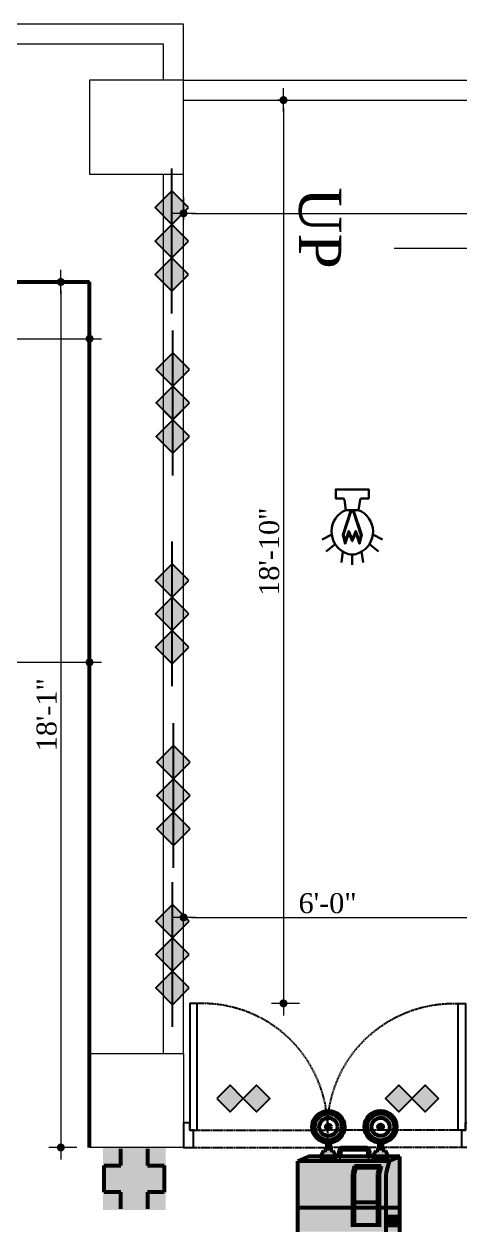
# Model space of a CAD drawing. Header units: inches. Extents: x -250485 to 735580, y -140410 to 288049.
# Drawn here: x 35336.7 to 35445.6, y 21577.5 to 21879.6 of the extents above; entities that cross this region are included whole.
import ezdxf

# ---------------------------------------------------------------- set-up
doc = ezdxf.new("R2010")
doc.units = ezdxf.units.IN
doc.header["$MEASUREMENT"] = 0
doc.header["$PDMODE"] = 35
doc.linetypes.add('CONTINOUS', pattern=[0])
doc.linetypes.add('DASH', pattern=[0.35, 0.25, -0.1])
doc.layers.get('0').update_dxf_attribs({"lineweight": 0})
doc.layers.get('Defpoints').update_dxf_attribs({"lineweight": 0})
doc.layers.add('bp door', color=40, linetype='Continuous')
doc.layers.add('fire rated wall', color=7, linetype='Continuous')
for name, color, linetype, lineweight in [('COLUMN-2', 102, 'Continuous', 0), ('DIM 01', 250, 'Continuous', 9), ('DIM_WORKING', 7, 'Continuous', 0), ('Emergency Light', 251, 'Continuous', 15), ('Layer1', 134, 'Continuous', 0), ('SYMBLE', 86, 'Continuous', 0), ('wall', 7, 'Continuous', 0), ('WALL (I)', 7, 'Continuous', 0)]:
    doc.layers.add(name, color=color, linetype=linetype, lineweight=lineweight)
doc.styles.add('ARCH', font='times.ttf')
doc.styles.add('REG', font='times.ttf')
doc.dimstyles.new('Dim-Pres', dxfattribs={"dimtxt": 5.5, "dimasz": 2, "dimexe": 1.5, "dimexo": 1.5, "dimgap": 1, "dimtad": 3, "dimdec": 0, "dimzin": 3, "dimdsep": 46, "dimlunit": 4, "dimtxsty": 'REG', "dimblk": 'point', "dimcen": 2, "dimclrd": 256, "dimclre": 256, "dimclrt": 7, "dimadec": 0, "dimazin": 0, "dimtfac": 0.75, "dimtdec": 0, "dimtmove": 1, "dimatfit": 3, "dimldrblk": 'point', "dimfxl": 0, "dimtolj": 1, "dimtzin": 0, "dimlwd": -1, "dimlwe": -1, "dimarcsym": 1})

# ---------------------------------------------------------------- blocks, each defined once
blk = doc.blocks.new('dot')
at = {"color": 4}
for p, q in [((-1.5, 0), (1.5, 0)), ((0, 1.5), (0, -1.5))]:
    blk.add_line(p, q, dxfattribs=at)
at = {"color": 6, "const_width": 0.5}
blk.add_lwpolyline([(-0.25, 0, 1), (0.25, 0, 1)], format="xyb", close=True, dxfattribs=at)
blk = doc.blocks.new('point')
blk.add_blockref('dot', (0, 0))
blk = doc.blocks.new('*D568')
at = {"layer": 'Defpoints', "color": 0, "ltscale": 30, "transparency": 16777216}
for p in [(35448.57, 21656.13), (35376.57, 21598.59), (35448.57, 21598.59)]:
    blk.add_point(p, dxfattribs=at)
at = {"layer": 'Layer1', "ltscale": 30, "transparency": 16777216}
for p, q in [((35376.57, 21652.13), (35376.57, 21657.63)), ((35448.57, 21652.13), (35448.57, 21657.63)), ((35378.57, 21656.13), (35446.57, 21656.13))]:
    blk.add_line(p, q, dxfattribs=at)
at = {"layer": 'Layer1', "ltscale": 30, "transparency": 16777216, "xscale": 2, "yscale": 2, "zscale": 2, "rotation": 180}
blk.add_blockref('point', (35376.57, 21656.13), dxfattribs=at)
at = {"layer": 'Layer1', "ltscale": 30, "transparency": 16777216, "xscale": 2, "yscale": 2, "zscale": 2}
blk.add_blockref('point', (35448.57, 21656.13), dxfattribs=at)
at = {"layer": 'Layer1', "color": 7, "ltscale": 30, "transparency": 16777216, "insert": (35412.57, 21659.67), "char_height": 5, "attachment_point": 5, "style": 'REG'}
blk.add_mtext('\\A1;6\'-0"', dxfattribs=at)
blk = doc.blocks.new('*D569')
at = {"layer": 'Defpoints', "color": 0, "ltscale": 30, "transparency": 16777216}
for p in [(35402.13, 21860.59), (35401.54, 21634.64), (35407.39, 21634.64)]:
    blk.add_point(p, dxfattribs=at)
at = {"layer": 'Layer1', "ltscale": 30, "transparency": 16777216}
for p, q in [((35401.54, 21860.59), (35400.04, 21860.59)), ((35401.54, 21858.59), (35401.54, 21636.64)), ((35405.54, 21634.64), (35400.04, 21634.64))]:
    blk.add_line(p, q, dxfattribs=at)
at = {"layer": 'Layer1', "ltscale": 30, "transparency": 16777216, "xscale": 2, "yscale": 2, "zscale": 2}
for p, rotation in [((35401.54, 21860.59), 90), ((35401.54, 21634.64), 270)]:
    blk.add_blockref('point', p, dxfattribs=dict(at, rotation=rotation))
at = {"layer": 'Layer1', "color": 7, "ltscale": 30, "transparency": 16777216, "insert": (35397.99, 21747.62), "char_height": 5, "attachment_point": 5, "rotation": 90, "style": 'REG'}
blk.add_mtext('\\A1;18\'-10"', dxfattribs=at)
blk = doc.blocks.new('fddfgdgfsg')
at = {"ltscale": 100000}
h = blk.add_hatch(color=1, dxfattribs=at)
h.paths.add_polyline_path([(2091.9, -12378.98), (2096.33, -12383.41), (2100.73, -12379), (2100.72, -12378.98), (2100.73, -12378.97), (2096.32, -12374.56)])
h.paths.add_polyline_path([(2105.14, -12383.41), (2109.56, -12378.98), (2105.14, -12374.56), (2100.73, -12378.97), (2100.75, -12378.98), (2100.73, -12379)])
at = {"layer": 'bp door', "color": 1, "linetype": 'DASH'}
for p, q in [((2117.32, -12362.64, -9.7), (2072.61, -12362.64, -9.7)), ((2072.61, -12368.4, -9.7), (2072.61, -12362.64, -9.7)), ((2117.32, -12368.4, -9.7), (2072.61, -12368.4, -9.7))]:
    blk.add_line(p, q, dxfattribs=at)
at = {"layer": 'bp door', "color": 1, "elevation": -9.7}
for points in [[(2117.32, -12368.4), (2118.55, -12368.4), (2118.55, -12370.87), (2120.61, -12370.87), (2120.61, -12362.64), (2117.32, -12362.64)], [(2116.08, -12410.64), (2118.55, -12410.64), (2118.55, -12368.4), (2116.08, -12368.4)], [(2100.75, -12378.98), (2096.32, -12374.56), (2091.9, -12378.98), (2096.33, -12383.41)], [(2109.56, -12378.98), (2105.14, -12374.56), (2100.72, -12378.98), (2105.14, -12383.41)]]:
    blk.add_lwpolyline(points, close=True, dxfattribs=at)
at = {"layer": 'bp door', "color": 1, "linetype": 'DASH'}
blk.add_arc((2114.39, -12368.89, -9.7), 41.79, 179.3284, 272.3206, dxfattribs=at)
blk = doc.blocks.new('fsgfdsgs')
at = {"layer": 'Layer1', "rotation": 90}
blk.add_blockref('fddfgdgfsg', (-9519.84, -14665.81, 9.7), dxfattribs=at)
at = {"layer": 'Layer1', "xscale": -1, "rotation": 90}
blk.add_blockref('fddfgdgfsg', (-9519.84, -10520.59, 9.7), dxfattribs=at)
blk = doc.blocks.new('*D573')
at = {"layer": 'Defpoints', "color": 0, "ltscale": 30, "transparency": 16777216}
for p in [(35376.57, 21842.09), (35651.07, 21842.09), (35651.07, 21832.26)]:
    blk.add_point(p, dxfattribs=at)
at = {"layer": 'Layer1', "ltscale": 30, "transparency": 16777216}
for p, q in [((35376.57, 21836.26), (35376.57, 21830.76)), ((35651.07, 21836.26), (35651.07, 21830.76)), ((35378.57, 21832.26), (35649.07, 21832.26))]:
    blk.add_line(p, q, dxfattribs=at)
at = {"layer": 'Layer1', "ltscale": 30, "transparency": 16777216, "xscale": 2, "yscale": 2, "zscale": 2, "rotation": 180}
blk.add_blockref('point', (35376.57, 21832.26), dxfattribs=at)
at = {"layer": 'Layer1', "ltscale": 30, "transparency": 16777216, "xscale": 2, "yscale": 2, "zscale": 2}
blk.add_blockref('point', (35651.07, 21832.26), dxfattribs=at)
at = {"layer": 'Layer1', "color": 7, "ltscale": 30, "transparency": 16777216, "insert": (35513.82, 21835.76), "char_height": 5, "attachment_point": 5, "style": 'REG'}
blk.add_mtext('\\A1;22\'-11"', dxfattribs=at)
blk = doc.blocks.new('bfg')
at = {"layer": 'fire rated wall'}
h = blk.add_hatch(color=1, dxfattribs=at)
h.dxf.hatch_style = 1
h.paths.add_polyline_path([(9432308.67, -5613534.51), (9432321.43, -5613547.26), (9432334.18, -5613534.51)])
h.paths.add_polyline_path([(9432334.18, -5613534.51), (9432321.43, -5613521.75), (9432308.67, -5613534.51)])
h.paths.add_polyline_path([(9432334.18, -5613534.51), (9432359.68, -5613534.51), (9432346.93, -5613521.75)])
h.paths.add_polyline_path([(9432334.18, -5613534.51), (9432346.93, -5613547.26), (9432359.68, -5613534.51)])
at = {"layer": 'fire rated wall', "color": 1, "elevation": 0}
for points in [[(9432321.43, -5613547.26), (9432334.18, -5613534.51), (9432321.43, -5613521.75), (9432308.67, -5613534.51)], [(9432346.93, -5613547.26), (9432359.68, -5613534.51), (9432346.93, -5613521.75), (9432334.18, -5613534.51)]]:
    blk.add_lwpolyline(points, close=True, dxfattribs=at)
blk.add_lwpolyline([(9432291.67, -5613534.51), (9432376.69, -5613534.51)], dxfattribs=at)
blk = doc.blocks.new('3HR RATE')
at = {"layer": 'fire rated wall', "xscale": 1.292997314696549, "yscale": 1.292997314696549, "zscale": 1.292997314696549}
for p in [(-12191616.2, 7245476.7), (-12191583.2, 7245476.7)]:
    blk.add_blockref('bfg', p, dxfattribs=at)
blk = doc.blocks.new('erww')
at = {"lineweight": 53, "ltscale": 100000}
h = blk.add_hatch(color=9, dxfattribs=at)
edge = h.paths.add_edge_path()
edge.add_ellipse((-274591.5, 140689.9), major_axis=(11, 11), ratio=1, start_angle=0, end_angle=360)
edge = h.paths.add_edge_path(flags=16)
edge.add_ellipse((-274591.5, 140689.9), major_axis=(9.25, 9.25), ratio=1, start_angle=0, end_angle=360)
h = blk.add_hatch(color=9, dxfattribs=at)
edge = h.paths.add_edge_path()
edge.add_ellipse((-274540.9, 140689.9), major_axis=(11, 11), ratio=1, start_angle=0, end_angle=360)
edge = h.paths.add_edge_path(flags=16)
edge.add_ellipse((-274540.9, 140689.9), major_axis=(9.25, 9.25), ratio=1, start_angle=0, end_angle=360)
h = blk.add_hatch(color=252, dxfattribs=at)
edge = h.paths.add_edge_path()
edge.add_line((-274593.1, 140666.9), (-274595.8, 140666.9))
edge.add_line((-274595.8, 140666.9), (-274599.8, 140659.5))
edge.add_line((-274599.8, 140659.5), (-274583.1, 140659.5))
edge.add_line((-274583.1, 140659.5), (-274587.2, 140666.9))
edge.add_line((-274587.2, 140666.9), (-274589.9, 140666.9))
edge.add_line((-274589.9, 140666.9), (-274589.9, 140674.3))
edge.add_ellipse((-274591.5, 140689.9), major_axis=(-11, 11), ratio=1, start_angle=129.0836, end_angle=140.9164, ccw=False)
edge.add_line((-274593.1, 140674.3), (-274593.1, 140666.9))
h = blk.add_hatch(color=251, dxfattribs=at)
edge = h.paths.add_edge_path()
edge.add_ellipse((-274577.9, 140666.5), major_axis=(2.28, 2.28), ratio=1, start_angle=45, end_angle=135)
edge.add_line((-274581.1, 140666.5), (-274581.1, 140660.2))
edge.add_line((-274581.1, 140660.2), (-274579.5, 140660.2))
edge.add_line((-274579.5, 140660.2), (-274579.5, 140666.4))
edge.add_ellipse((-274577.8, 140666.5), major_axis=(1.18, 1.18), ratio=1, start_angle=43.0406, end_angle=136.9594, ccw=False)
edge.add_line((-274577.7, 140668.1), (-274555.1, 140668.1))
edge.add_ellipse((-274555, 140666.5), major_axis=(1.18, 1.18), ratio=1, start_angle=313.0406, end_angle=406.9594, ccw=False)
edge.add_line((-274553.3, 140666.4), (-274553.3, 140660.2))
edge.add_line((-274553.3, 140660.2), (-274551.7, 140660.2))
edge.add_line((-274551.7, 140660.2), (-274551.7, 140666.5))
edge.add_ellipse((-274555, 140666.5), major_axis=(2.28, 2.28), ratio=1, start_angle=315, end_angle=405)
edge.add_line((-274555, 140669.8), (-274577.9, 140669.8))
h = blk.add_hatch(color=252, dxfattribs=at)
edge = h.paths.add_edge_path()
edge.add_line((-274542.5, 140666.9), (-274545.2, 140666.9))
edge.add_line((-274545.2, 140666.9), (-274549.3, 140659.5))
edge.add_line((-274549.3, 140659.5), (-274532.6, 140659.5))
edge.add_line((-274532.6, 140659.5), (-274536.6, 140666.9))
edge.add_line((-274536.6, 140666.9), (-274539.3, 140666.9))
edge.add_line((-274539.3, 140666.9), (-274539.3, 140674.3))
edge.add_ellipse((-274540.9, 140689.9), major_axis=(-11, 11), ratio=1, start_angle=129.0836, end_angle=140.9164, ccw=False)
edge.add_line((-274542.5, 140674.3), (-274542.5, 140666.9))
for color, points in [(255, [(-274579.5, 140661.3), (-274579.5, 140660.2), (-274581.1, 140660.2), (-274581.1, 140661.3), (-274610.7, 140661.3), (-274621.1, 140656.5), (-274532.6, 140656.5), (-274522.1, 140661.3), (-274551.7, 140661.3), (-274551.7, 140660.2), (-274553.3, 140660.2), (-274553.3, 140661.3)]), (250, [(-274534, 140594.1), (-274523.8, 140594.1), (-274523.8, 140602.9), (-274534, 140602.9)])]:
    blk.add_hatch(color=color, dxfattribs=at).paths.add_polyline_path(points)
h = blk.add_hatch(color=255, dxfattribs=at)
h.paths.add_polyline_path([(-274522.1, 140661.3), (-274532.6, 140656.5), (-274535.8, 140644.4), (-274535.8, 140588.1), (-274522.1, 140588.1)])
h.paths.add_polyline_path([(-274523.8, 140602.9), (-274523.8, 140594.1), (-274534, 140594.1), (-274534, 140602.9)], flags=16)
h = blk.add_hatch(color=9, dxfattribs=at)
h.paths.add_polyline_path([(-274621.1, 140656.5), (-274621.1, 140588.1), (-274535.8, 140588.1), (-274535.8, 140644.4), (-274532.6, 140656.5)])
h.paths.add_polyline_path([(-274568, 140644.4), (-274566.1, 140651.7), (-274540.3, 140651.7), (-274542.3, 140644.4), (-274542.3, 140592.9), (-274568, 140592.9)], flags=16)
h.paths.add_polyline_path([(-274566.4, 140644.4), (-274564.9, 140650.1), (-274542.4, 140650.1), (-274543.9, 140644.4), (-274543.9, 140594.5), (-274566.4, 140594.5)], flags=0)
h = blk.add_hatch(color=250, dxfattribs=at)
h.paths.add_polyline_path([(-274566.1, 140651.7), (-274568, 140644.4), (-274568, 140592.9), (-274542.3, 140592.9), (-274542.3, 140644.4), (-274540.3, 140651.7)])
h.paths.add_polyline_path([(-274542.4, 140650.1), (-274543.9, 140644.4), (-274543.9, 140594.5), (-274566.4, 140594.5), (-274566.4, 140644.4), (-274564.9, 140650.1)], flags=16)
at = {"color": 9, "lineweight": 53, "ltscale": 100000}
for p, q in [((-274593.1, 140674.3), (-274593.1, 140666.9)), ((-274589.9, 140674.3), (-274589.9, 140666.9)), ((-274542.5, 140674.3), (-274542.5, 140666.9)), ((-274539.3, 140674.3), (-274539.3, 140666.9)), ((-274599.8, 140659.5), (-274595.8, 140666.9)), ((-274583.1, 140659.5), (-274599.8, 140659.5)), ((-274593.1, 140666.9), (-274595.8, 140666.9)), ((-274587.2, 140666.9), (-274589.9, 140666.9)), ((-274587.2, 140666.9), (-274583.1, 140659.5)), ((-274549.3, 140659.5), (-274545.2, 140666.9)), ((-274532.6, 140659.5), (-274549.3, 140659.5)), ((-274542.5, 140666.9), (-274545.2, 140666.9)), ((-274536.6, 140666.9), (-274539.3, 140666.9)), ((-274536.6, 140666.9), (-274532.6, 140659.5))]:
    blk.add_line(p, q, dxfattribs=at)
at = {"color": 251, "lineweight": 53, "ltscale": 100000}
for p, q in [((-274577.9, 140669.8), (-274555, 140669.8)), ((-274577.7, 140668.1), (-274555, 140668.1))]:
    blk.add_line(p, q, dxfattribs=at)
at = {"color": 255, "lineweight": 53, "ltscale": 100000}
for p, q in [((-274610.7, 140661.3), (-274621.1, 140656.5)), ((-274581.1, 140661.3), (-274610.7, 140661.3)), ((-274581.1, 140660.2), (-274581.1, 140666.5)), ((-274581.1, 140660.2), (-274579.5, 140660.2)), ((-274579.5, 140660.2), (-274579.5, 140666.5)), ((-274553.3, 140661.3), (-274579.5, 140661.3)), ((-274553.3, 140666.5), (-274553.3, 140660.2)), ((-274553.3, 140660.2), (-274551.7, 140660.2)), ((-274551.7, 140666.5), (-274551.7, 140660.2)), ((-274522.1, 140661.3), (-274551.7, 140661.3)), ((-274522.1, 140661.3), (-274532.6, 140656.5)), ((-274522.1, 140588.1), (-274522.1, 140661.3)), ((-274532.6, 140656.5), (-274621.1, 140656.5)), ((-274532.6, 140656.5), (-274535.8, 140644.4)), ((-274535.8, 140644.4), (-274535.8, 140588.1)), ((-274621.1, 140611.7), (-274522.1, 140611.7)), ((-274534, 140602.9), (-274523.8, 140602.9)), ((-274534, 140594.1), (-274534, 140602.9)), ((-274523.8, 140602.9), (-274523.8, 140594.1)), ((-274523.8, 140594.1), (-274534, 140594.1))]:
    blk.add_line(p, q, dxfattribs=at)
at = {"color": 250, "lineweight": 53, "ltscale": 100000}
for p, q in [((-274621.1, 140588.1), (-274621.1, 140656.5)), ((-274566.1, 140651.7), (-274568, 140644.4)), ((-274564.9, 140650.1), (-274566.4, 140644.4)), ((-274540.3, 140651.7), (-274566.1, 140651.7)), ((-274542.4, 140650.1), (-274564.9, 140650.1)), ((-274542.4, 140650.1), (-274543.9, 140644.4)), ((-274540.3, 140651.7), (-274542.3, 140644.4)), ((-274568, 140644.4), (-274568, 140592.9)), ((-274566.4, 140644.4), (-274566.4, 140594.5)), ((-274543.9, 140644.4), (-274543.9, 140594.5)), ((-274542.3, 140644.4), (-274542.3, 140592.9)), ((-274542.3, 140616.5), (-274568, 140616.5)), ((-274543.9, 140594.5), (-274566.4, 140594.5))]:
    blk.add_line(p, q, dxfattribs=at)
at = {"color": 9, "lineweight": 53, "ltscale": 100000}
for centre, major_axis, start_param, end_param in [((-274591.5, 140689.9), (11, 11), 5.497787, 11.780972), ((-274540.9, 140689.9), (11, 11), 5.497787, 11.780972), ((-274591.5, 140689.9), (9.25, 9.25), 5.497787, 11.780972), ((-274591.5, 140689.9), (-6.22, 6.22), 3.926991, 10.210176), ((-274540.9, 140689.9), (9.25, 9.25), 5.497787, 11.780972), ((-274540.9, 140689.9), (-6.22, 6.22), 3.926991, 10.210176), ((-274591.5, 140689.9), (-1.6, 1.6), 3.926991, 10.210176), ((-274540.9, 140689.9), (-1.6, 1.6), 3.926991, 10.210176)]:
    blk.add_ellipse(centre, major_axis=major_axis, ratio=1, start_param=start_param, end_param=end_param, dxfattribs=at)
at = {"color": 251, "lineweight": 53, "ltscale": 100000}
for centre, major_axis, start_param, end_param in [((-274577.9, 140666.5), (2.28, 2.28), 0.785398, 2.356194), ((-274555, 140666.5), (2.28, 2.28), 5.497787, 7.068583), ((-274577.8, 140666.5), (-1.18, 1.18), -0.819596, 0.751199), ((-274555, 140666.5), (-1.18, 1.18), 3.96119, 5.531985)]:
    blk.add_ellipse(centre, major_axis=major_axis, ratio=1, start_param=start_param, end_param=end_param, dxfattribs=at)
blk = doc.blocks.new('A$C16DB04AD')
at = {"layer": 'Emergency Light', "color": 154, "lineweight": 30}
for p, q in [((-6.54, -14.39), (-9.59, -15.98)), ((6.54, -14.39), (9.59, -15.98)), ((-5.43, -17.4), (-8.33, -19.77)), ((5.43, -17.4), (8.33, -19.77)), ((-2.95, -19.78), (-3.46, -23.22)), ((0, -20.7), (0, -24)), ((2.95, -19.78), (3.46, -23.22))]:
    blk.add_line(p, q, dxfattribs=at)
blk.add_lwpolyline([(-2, -6.57), (-2.49, -3.28, 0.371278), (-2.94, -2.89), (-5.25, -2.89), (-5.25, 0), (5.25, 0), (5.25, -2.89), (2.94, -2.89, 0.371278), (2.49, -3.28), (2, -6.57)], format="xyb", dxfattribs=at)
at = {"layer": 'Emergency Light', "color": 1, "lineweight": 30}
blk.add_lwpolyline([(-0.43, -6.57), (-3.01, -14.48), (-2.28, -17.27), (-1.1, -13.91), (0, -16.5), (1.1, -13.91), (2.28, -17.27), (3.01, -14.48), (0.43, -6.57)], dxfattribs=at)
blk.add_lwpolyline([(0.43, -7.28, 0.690361), (-0.43, -7.28), (-2.75, -14.5), (-2.25, -16.42), (-1.12, -13.21), (0, -15.86), (1.12, -13.21), (2.25, -16.42), (2.75, -14.5), (0.43, -7.28)], format="xyb", dxfattribs=at)
at = {"layer": 'Emergency Light', "color": 154, "lineweight": 30}
blk.add_lwpolyline([(-2.02, -6.58), (2, -6.57)], dxfattribs=at)
for centre, radius, start, end in [((0.78, -13.41), 7.38, 112.0671, 245.9767), ((-0.78, -13.41), 7.38, 294.0233, 67.9329), ((0, -15.96), 4.74, 241.9689, 298.0311)]:
    blk.add_arc(centre, radius, start, end, dxfattribs=at)
blk = doc.blocks.new('er32')
at = {"lineweight": 53, "ltscale": 100000}
h = blk.add_hatch(color=98, dxfattribs=at)
h.paths.add_polyline_path([(-274598.8, 140480.8), (-274598.8, 140402.5), (-274520.5, 140402.5), (-274520.5, 140480.8)])
h.paths.add_polyline_path([(-274576.2, 140479.2), (-274543, 140479.2), (-274543, 140458.2), (-274522.1, 140458.2), (-274522.1, 140425.1), (-274543, 140425.1), (-274543, 140404.2), (-274576.2, 140404.2), (-274576.2, 140425.1), (-274597.1, 140425.1), (-274597.1, 140458.2), (-274576.2, 140458.2)], flags=16)
blk.add_hatch(color=7, dxfattribs=at).paths.add_polyline_path([(-274543, 140425.1), (-274522.1, 140425.1), (-274522.1, 140458.2), (-274543, 140458.2), (-274543, 140479.2), (-274576.2, 140479.2), (-274576.2, 140458.2), (-274597.1, 140458.2), (-274597.1, 140425.1), (-274576.2, 140425.1), (-274576.2, 140404.2), (-274543, 140404.2)])
at = {"color": 75, "lineweight": 53, "ltscale": 100000}
for p, q in [((-274576.2, 140458.2), (-274576.2, 140479.2)), ((-274543, 140479.2), (-274543, 140458.2)), ((-274597.1, 140425.1), (-274597.1, 140458.2)), ((-274597.1, 140458.2), (-274576.2, 140458.2)), ((-274543, 140458.2), (-274522.1, 140458.2)), ((-274522.1, 140458.2), (-274522.1, 140425.1)), ((-274576.2, 140425.1), (-274597.1, 140425.1)), ((-274576.2, 140404.2), (-274576.2, 140425.1)), ((-274522.1, 140425.1), (-274543, 140425.1)), ((-274543, 140425.1), (-274543, 140404.2))]:
    blk.add_line(p, q, dxfattribs=at)
blk = doc.blocks.new('*D762')
at = {"layer": 'Defpoints', "color": 0, "ltscale": 30, "transparency": 16777216}
for p in [(34331.03, 21815.09), (35353.07, 21815.09), (35353.07, 21800.9)]:
    blk.add_point(p, dxfattribs=at)
at = {"layer": 'Layer1', "ltscale": 30, "transparency": 16777216}
for p, q in [((34331.03, 21804.9), (34331.03, 21799.4)), ((35353.07, 21804.9), (35353.07, 21799.4)), ((34333.03, 21800.9), (35351.07, 21800.9))]:
    blk.add_line(p, q, dxfattribs=at)
at = {"layer": 'Layer1', "ltscale": 30, "transparency": 16777216, "xscale": 2, "yscale": 2, "zscale": 2, "rotation": 180}
blk.add_blockref('point', (34331.03, 21800.9), dxfattribs=at)
at = {"layer": 'Layer1', "ltscale": 30, "transparency": 16777216, "xscale": 2, "yscale": 2, "zscale": 2}
blk.add_blockref('point', (35353.07, 21800.9), dxfattribs=at)
at = {"layer": 'Layer1', "color": 7, "ltscale": 30, "transparency": 16777216, "insert": (34842.05, 21804.44), "char_height": 5, "attachment_point": 5, "style": 'REG'}
blk.add_mtext('\\A1;85\'-2"', dxfattribs=at)
blk = doc.blocks.new('*D765')
at = {"layer": 'Defpoints', "color": 0, "ltscale": 30, "transparency": 16777216}
for p in [(35302.07, 21718.59), (35353.07, 21719.95), (35353.07, 21718.59)]:
    blk.add_point(p, dxfattribs=at)
at = {"layer": 'Layer1', "ltscale": 30, "transparency": 16777216}
for p, q in [((35302.07, 21719.95), (35302.07, 21721.45)), ((35353.07, 21719.95), (35353.07, 21721.45)), ((35304.07, 21719.95), (35351.07, 21719.95))]:
    blk.add_line(p, q, dxfattribs=at)
at = {"layer": 'Layer1', "ltscale": 30, "transparency": 16777216, "xscale": 2, "yscale": 2, "zscale": 2, "rotation": 180}
blk.add_blockref('point', (35302.07, 21719.95), dxfattribs=at)
at = {"layer": 'Layer1', "ltscale": 30, "transparency": 16777216, "xscale": 2, "yscale": 2, "zscale": 2}
blk.add_blockref('point', (35353.07, 21719.95), dxfattribs=at)
at = {"layer": 'Layer1', "color": 7, "ltscale": 30, "transparency": 16777216, "insert": (35327.57, 21723.49), "char_height": 5, "attachment_point": 5, "style": 'REG'}
blk.add_mtext('\\A1;4\'-3"', dxfattribs=at)
blk = doc.blocks.new('*D766')
at = {"layer": 'Defpoints', "color": 0, "ltscale": 30, "transparency": 16777216}
for p in [(35353.07, 21815.09), (35345.89, 21598.59), (35353.07, 21598.59)]:
    blk.add_point(p, dxfattribs=at)
at = {"layer": 'Layer1', "ltscale": 30, "transparency": 16777216}
for p, q in [((35349.89, 21815.09), (35344.39, 21815.09)), ((35345.89, 21813.09), (35345.89, 21600.59)), ((35349.89, 21598.59), (35344.39, 21598.59))]:
    blk.add_line(p, q, dxfattribs=at)
at = {"layer": 'Layer1', "ltscale": 30, "transparency": 16777216, "xscale": 2, "yscale": 2, "zscale": 2}
for p, rotation in [((35345.89, 21815.09), 90), ((35345.89, 21598.59), 270)]:
    blk.add_blockref('point', p, dxfattribs=dict(at, rotation=rotation))
at = {"layer": 'Layer1', "color": 7, "ltscale": 30, "transparency": 16777216, "insert": (35342.35, 21706.84), "char_height": 5, "attachment_point": 5, "rotation": 90, "style": 'REG'}
blk.add_mtext('\\A1;18\'-1"', dxfattribs=at)

msp = doc.modelspace()

# ---------------------------------------------------------------- linework, layer by layer
at = {"layer": 'COLUMN-2', "color": 7}
for points in [[(35376.57, 21865.59), (35353.07, 21865.59), (35353.07, 21842.09), (35376.57, 21842.09)], [(35376.57, 21598.59), (35353.07, 21598.59), (35353.07, 21622.09), (35376.57, 21622.09)]]:
    msp.add_lwpolyline(points, close=True, dxfattribs=at)
at = {"layer": 'DIM_WORKING', "color": 7, "ltscale": 30}
for points in [[(35376.57, 21865.59), (35376.57, 21879.59)], [(35371.57, 21865.59), (35371.57, 21874.59)]]:
    msp.add_lwpolyline(points, dxfattribs=at)
at = {"layer": 'SYMBLE', "color": 7, "ltscale": 30}
msp.add_lwpolyline([(35429.23, 21823.59), (35637.85, 21823.59), (35637.85, 21734.26), (35448.57, 21734.26), (35458.57, 21769.22), (35458.57, 21756.89), (35448.57, 21734.26), (35458.57, 21705.75), (35458.57, 21713.57), (35448.57, 21734.26)], dxfattribs=at)
at = {"layer": 'wall', "color": 7, "linetype": 'CONTINOUS', "lineweight": 9}
msp.add_line((35371.57, 21622.09), (35371.57, 21842.09), dxfattribs=at)
at = {"layer": 'wall', "color": 75, "lineweight": 53, "ltscale": 100000}
msp.add_line((34329.07, 21815.09), (35353.07, 21815.09), dxfattribs=at)
msp.add_lwpolyline([(35353.07, 21598.59), (35353.07, 21815.09)], dxfattribs=at)
at = {"layer": 'WALL (I)', "color": 7, "ltscale": 30}
for p, q in [((35376.57, 21879.59), (35287.82, 21879.59)), ((35371.57, 21874.59), (35292.82, 21874.59)), ((35376.57, 21865.59), (35591.57, 21865.59)), ((35376.57, 21860.59), (35591.57, 21860.59)), ((35376.57, 21622.09), (35376.57, 21842.09))]:
    msp.add_line(p, q, dxfattribs=at)

# ---------------------------------------------------------------- block references
at = {"layer": 'DIM 01', "color": 63, "lineweight": -2}
for name, p, xscale, yscale, zscale in [('erww', (106225.01, -14677.67), 0.2578821660354151, 0.2578821660354151, 0.2578821660354151), ('er32', (90276.16, -6497.58), 0.2000000000007276, 0.2000000000007276, 0.2000000000007276)]:
    msp.add_blockref(name, p, dxfattribs=dict(at, xscale=xscale, yscale=yscale, zscale=zscale))
at = {"layer": 'Emergency Light', "lineweight": 30, "xscale": 0.7868064756185049, "yscale": 0.7868064756185049, "zscale": 0.7868064756213451}
msp.add_blockref('A$C16DB04AD', (35418.73, 21763.21), dxfattribs=at)
at = {"layer": 'Layer1', "rotation": 90}
for name, p, xscale, yscale, zscale in [('3HR RATE', (32128.09, 20714.69), 0.2533935670508072, 0.2533935670508072, 0.2533935670521235), ('3HR RATE', (32128.35, 20674.19), 0.2533935670508072, 0.2533935670508072, 0.2533935670521235), ('3HR RATE', (32128.17, 20621.44), 0.2533935670508072, 0.2533935670508072, 0.2533935670521235), ('3HR RATE', (32128.5, 20576), 0.2533935670508072, 0.2533935670508072, 0.2533935670521235), ('3HR RATE', (32128.24, 20536.21), 0.2533935670508072, 0.2533935670508072, 0.2533935670521235), ('fsgfdsgs', (25967.67, 19466.48), 0.75, 0.75, 0.75)]:
    msp.add_blockref(name, p, dxfattribs=dict(at, xscale=xscale, yscale=yscale, zscale=zscale))

# ---------------------------------------------------------------- texts
at = {"layer": 'SYMBLE', "color": 7, "ltscale": 30, "insert": (35415.99, 21838.78), "char_height": 10.56, "width": 17.4246, "attachment_point": 1, "rotation": 270, "style": 'ARCH'}
msp.add_mtext('UP', dxfattribs=at)

# ---------------------------------------------------------------- dimensions: what is measured, and where the dimension line sits
at = {"layer": 'Layer1', "ltscale": 30}
for base, p1, p2, picture, middle in [((35401.54, 21634.64), (35402.13, 21860.59), (35407.39, 21634.64), '*D569', (35397.99, 21747.62)), ((35345.89344433, 21598.58700377), (35353.07078644, 21815.08700377), (35353.07078644, 21598.58700377), '*D766', (35342.3501855, 21706.83700377))]:
    dim = msp.add_linear_dim(base=base, p1=p1, p2=p2, angle=90, dimstyle='Dim-Pres', override={"dimtxt": 5, "dimfxl": 4, "dimfxlon": 1}, dxfattribs=at)
    dim.commit()
    dim.dimension.update_dxf_attribs({"geometry": picture, "text_midpoint": middle})
for base, p1, p2, picture, middle in [((35651.07078644, 21832.25755586), (35376.57078644, 21842.08700377), (35651.07078644, 21842.08700377), '*D573', (35513.82078644, 21835.75755586)), ((35353.07, 21800.9), (34331.03, 21815.09), (35353.07, 21815.09), '*D762', (34842.05, 21804.44)), ((35353.07, 21719.95), (35302.07, 21718.59), (35353.07, 21718.59), '*D765', (35327.57, 21723.49)), ((35448.57, 21656.13), (35376.57, 21598.59), (35448.57, 21598.59), '*D568', (35412.57, 21659.67))]:
    dim = msp.add_linear_dim(base=base, p1=p1, p2=p2, dimstyle='Dim-Pres', override={"dimtxt": 5, "dimfxl": 4, "dimfxlon": 1}, dxfattribs=at)
    dim.commit()
    dim.dimension.update_dxf_attribs({"geometry": picture, "text_midpoint": middle})

doc.saveas('drawing.dxf')
